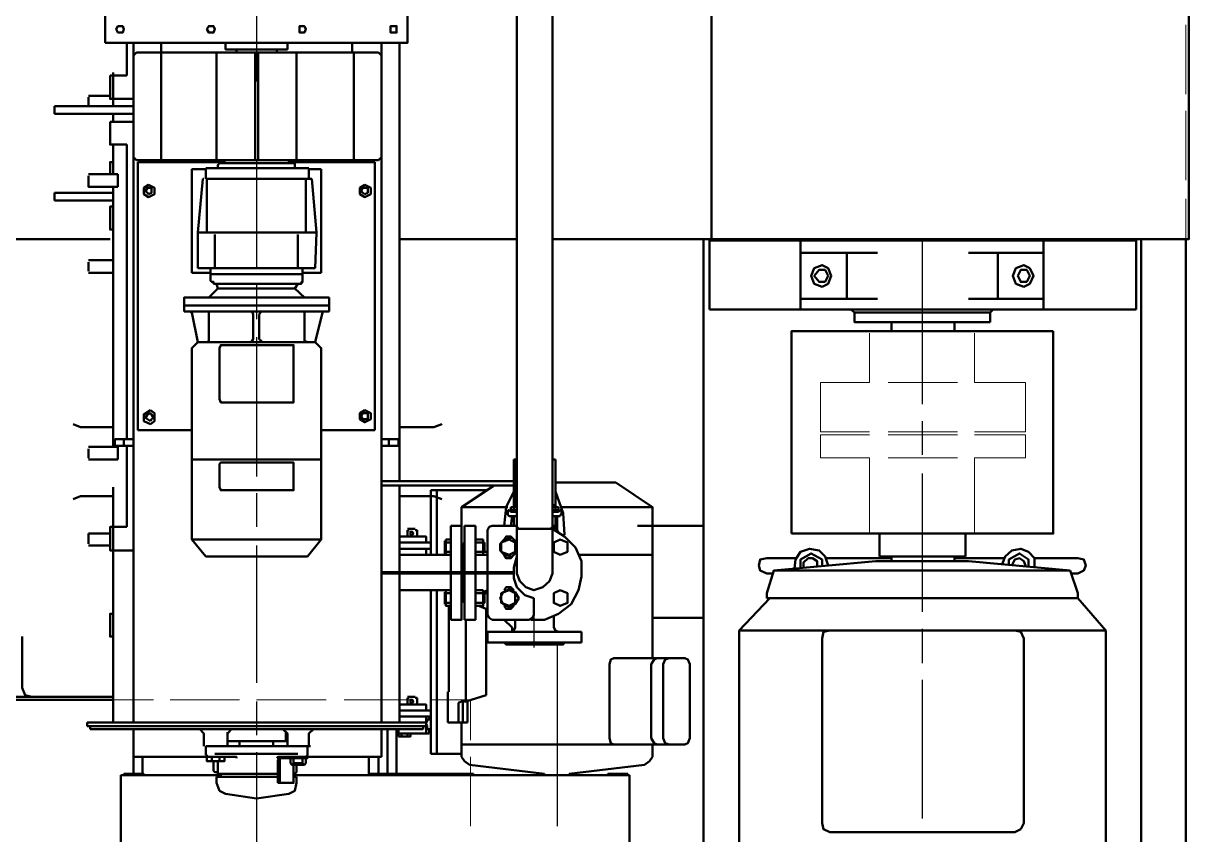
# Model space of a CAD drawing. Header units: millimetres. Extents: x 3220 to 226993, y 817 to 176024.
# Drawn here: x 10398 to 12409, y 114061 to 115460 of the extents above; entities that cross this region are included whole.
import ezdxf

# ---------------------------------------------------------------- set-up
doc = ezdxf.new("R2010")
doc.units = ezdxf.units.MM

# ---------------------------------------------------------------- blocks, each defined once
blk = doc.blocks.new('pRESSE T')
at = {"color": 7, "linetype": 'Continuous', "lineweight": 50, "true_color": 0x000007}
for points in [[(-2403.2, 460.1), (-1762.4, 460.1), (-1762.4, -637.7)], [(-191.1, 454.9), (-1762.4, 454.9)], [(-1762.4, 378), (-191.1, 378)], [(-1760.4, 369.7), (-1760.4, -366.6)], [(-1640.9, 369.7), (-1760.4, 369.7)], [(-1640.9, 369.7), (-1640.9, -366.6)], [(-1087.4, 316.8), (-1143.5, 269), (-1151.8, 269), (-1191.2, 255.5)], [(-1087.4, 316.8), (-247.2, 316.8)], [(-1087.4, -315.7), (-1087.4, 316.8)], [(-1186, 269), (-1191.2, 279.4), (-1199.5, 282.5), (-1209.9, 279.4), (-1212, 269)], [(-1212, 192.1), (-1212, 269)], [(-1186, 258.6), (-1186, 269)], [(-1143.5, -267.9), (-1143.5, 269)], [(-1206.8, 80), (-1206.8, -80), (-1191.2, -255.5), (-1191.2, 255.5)], [(-1191.2, 255.5), (-1206.8, 80)], [(-1603.5, 226.4), (-1603.5, -225.4), (-1254.6, -225.4)], [(-1603.5, 226.4), (-1254.6, 226.4), (-1254.6, -225.4)], [(-1760.4, 209.8), (-1640.9, 209.8)], [(-1738.6, 80), (-1738.6, 209.8)], [(-1659.6, 209.8), (-1659.6, 80)], [(-1196.4, 194.2), (-1212, 194.2), (-1223.4, 183.8), (-1228.6, 170.3), (-1225.5, 154.7), (-1215.1, 143.3), (-1201.6, 138.1)], [(-1196.4, 183.8), (-1209.9, 183.8), (-1220.3, 168.2), (-1209.9, 149.6), (-1201.6, 149.6)], [(-1199.5, 178.6), (-1206.8, 175.5), (-1212, 168.2), (-1209.9, 159.9), (-1199.5, 154.7)], [(-1073.9, 175.5), (-1085.3, 170.3), (-1087.4, 159.9)], [(-755, 175.5), (-1073.9, 175.5)], [(-739.5, 159.9), (-744.6, 170.3), (-755, 175.5)], [(-1212, 56.1), (-1212, 141.2)], [(-739.5, -158.9), (-739.5, 159.9)], [(-1762.4, 119.4), (-1760.4, 122.6)], [(-1659.6, 130.9), (-1738.6, 130.9)], [(-1635.7, 117.4), (-1640.9, 122.6)], [(-1635.7, -116.3), (-1635.7, 117.4), (-1619.1, 117.4)], [(-1635.7, -116.3), (-1619.1, -116.3), (-1619.1, 117.4)], [(-1215.1, 74.8), (-1254.6, 74.8)], [(-1215.1, 74.8), (-1215.1, -73.7)], [(-1619.1, 56.1), (-1603.5, 56.1)], [(-1215.1, 56.1), (-1206.8, 56.1)], [(-1619.1, -53), (-1603.5, -53)], [(-1215.1, -53), (-1206.8, -53)], [(-1212, -167.2), (-1212, -53)], [(-1738.6, -76.9), (-1738.6, -209.8)], [(-1659.6, -209.8), (-1659.6, -76.9)], [(-1215.1, -73.7), (-1254.6, -73.7)], [(-1762.4, -119.4), (-1760.4, -122.6)], [(-1762.4, -119.4), (-1760.4, -122.6)], [(-1635.7, -116.3), (-1640.9, -122.6)], [(-1635.7, -116.3), (-1640.9, -122.6)], [(-1659.6, -129.8), (-1738.6, -129.8)], [(-1087.4, -158.9), (-1085.3, -170.3), (-1073.9, -172.4)], [(-755, -172.4), (-744.6, -170.3), (-739.5, -158.9)], [(-1199.5, -162), (-1215.1, -167.2), (-1225.5, -177.6), (-1228.6, -194.2), (-1223.4, -209.8), (-1209.9, -218.1), (-1194.3, -220.2)], [(-1199.5, -172.4), (-1209.9, -172.4), (-1220.3, -191.1), (-1209.9, -209.8), (-1196.4, -209.8)], [(-1199.5, -180.7), (-1206.8, -180.7), (-1212, -189), (-1212, -196.3), (-1204.7, -204.6), (-1196.4, -204.6)], [(-755, -172.4), (-1073.9, -172.4)], [(-1760.4, -209.8), (-1640.9, -209.8)], [(-1212, -267.9), (-1212, -218.1)], [(-1191.2, -255.5), (-1151.8, -267.9), (-1151.8, -267.9)], [(-1186, -267.9), (-1186, -255.5)], [(-1212, -267.9), (-1209.9, -279.4), (-1199.5, -281.4), (-1191.2, -279.4), (-1186, -267.9)], [(-1151.8, -267.9), (-1143.5, -267.9)], [(-1143.5, -262.8), (-1087.4, -315.7)], [(-1087.4, -315.7), (-247.2, -315.7)], [(-1762.4, -363.5), (-2403.2, -363.5), (-2403.2, -363.5)], [(-191.1, -377), (-1762.4, -377)], [(-1640.9, -366.6), (-1760.4, -366.6)], [(-1268.1, -491.2), (-1268.1, -377)], [(-1109.2, -465.3), (-1109.2, -377)], [(-1029.2, -400.9), (-1037.5, -404), (-1039.6, -409.2)], [(-901.5, -400.9), (-1029.2, -400.9), (-1029.2, -400.9)], [(-891.1, -409.2), (-893.2, -404), (-901.5, -400.9)], [(-1039.6, -531.7), (-1039.6, -409.2), (-1039.6, -409.2)], [(-891.1, -409.2), (-891.1, -794.5)], [(-1039.6, -436.2), (-1037.5, -443.5), (-1029.2, -446.6), (-901.5, -446.6)], [(-901.5, -446.6), (-893.2, -443.5), (-891.1, -436.2)], [(-1039.6, -457), (-1037.5, -462.2), (-1029.2, -467.4)], [(-901.5, -467.4), (-893.2, -462.2), (-891.1, -457)], [(-1039.6, -465.3), (-1300.3, -465.3), (-1342.9, -528.6)], [(-1300.3, -465.3), (-1300.3, -622.1)], [(-1218.2, -465.3), (-1218.2, -593)], [(-901.5, -467.4), (-1029.2, -467.4), (-1029.2, -467.4)], [(-869.3, -465.3), (-891.1, -465.3), (-891.1, -465.3)], [(-855.8, -478.8), (-862, -470.5), (-869.3, -465.3)], [(-840.2, -608.6), (-855.8, -478.8), (-855.8, -478.8)], [(-838.1, -507.9), (-840.2, -507.9)], [(-838.1, -542.1), (-840.2, -542.1), (-840.2, -507.9)], [(-838.1, -504.7), (-838.1, -1084.3)], [(-702.1, -504.7), (-702.1, -1382.3), (-838.1, -1382.3)], [(-702.1, -504.7), (-838.1, -504.7)], [(-1342.9, -528.6), (-1342.9, -632.5)], [(-1039.6, -531.7), (-1037.5, -536.9), (-1029.2, -539), (-901.5, -539), (-893.2, -536.9), (-891.1, -531.7)], [(-1106.1, -675.1), (-1106.1, -651.2), (-1116.5, -627.3), (-1133.1, -605.5), (-1157, -593), (-1180.8, -587.8), (-1206.8, -587.8), (-1230.7, -598.2), (-1249.4, -616.9), (-1262.9, -637.7)], [(-1085.3, -749.8), (-1085.3, -587.8)], [(-1066.6, -587.8), (-1085.3, -587.8), (-1085.3, -587.8)], [(-1066.6, -587.8), (-1066.6, -749.8), (-1066.6, -749.8)], [(-1252.5, -616.9), (-1289.9, -619), (-1327.3, -632.5)], [(-1295.1, -622.1), (-1286.8, -622.1)], [(-1295.1, -622.1), (-1295.1, -624.2), (-1295.1, -624.2)], [(-1284.7, -624.2), (-1286.8, -624.2), (-1286.8, -622.1)], [(-1066.6, -616.9), (-1063.5, -619), (-1063.5, -717.6), (-1066.6, -720.8)], [(-838.1, -608.6), (-840.2, -608.6), (-840.2, -608.6)], [(-840.2, -651.2), (-838.1, -651.2), (-838.1, -608.6)], [(-2882, -637.7), (-1266, -637.7)], [(-1382.3, -637.7), (-1382.3, -632.5)], [(-1303.4, -632.5), (-1382.3, -632.5)], [(-1303.4, -637.7), (-1382.3, -637.7)], [(-1303.4, -632.5), (-1300.3, -632.5)], [(-1303.4, -632.5), (-1300.3, -632.5)], [(-1303.4, -637.7), (-1303.4, -632.5)], [(-1292, -627.3), (-1300.3, -627.3), (-1300.3, -627.3)], [(-1300.3, -627.3), (-1300.3, -632.5), (-1300.3, -632.5)], [(-1300.3, -629.4), (-1300.3, -637.7)], [(-1295.1, -632.5), (-1300.3, -632.5), (-1300.3, -637.7)], [(-1295.1, -624.2), (-1292, -627.3)], [(-1295.1, -627.3), (-1295.1, -637.7)], [(-1295.1, -632.5), (-1295.1, -627.3), (-1295.1, -627.3)], [(-1295.1, -637.7), (-1295.1, -632.5)], [(-1292, -627.3), (-1292, -637.7)], [(-1284.7, -624.2), (-1284.7, -637.7)], [(-1284.7, -629.4), (-1260.8, -629.4), (-1260.8, -629.4)], [(-1284.7, -632.5), (-1262.9, -632.5)], [(-1268.1, -632.5), (-1268.1, -637.7), (-1268.1, -637.7)], [(-1266, -637.7), (-1257.7, -627.3), (-1257.7, -627.3)], [(-1262.9, -640.8), (-1266, -637.7), (-1266, -637.7)], [(-1262.9, -637.7), (-1266, -637.7), (-1266, -637.7)], [(-1262.9, -640.8), (-1262.9, -695.8), (-1266, -699), (-1262.9, -699), (-1262.9, -695.8)], [(-1262.9, -637.7), (-1186, -637.7)], [(-1262.9, -640.8), (-1262.9, -637.7)], [(-1186, -699), (-1172.5, -693.8), (-1162.1, -683.4), (-1157, -669.9), (-1162.1, -654.3), (-1172.5, -642.9), (-1186, -637.7)], [(-1111.3, -635.6), (-1092.6, -635.6)], [(-1092.6, -635.6), (-1087.4, -632.5), (-1085.3, -627.3)], [(-840.2, -651.2), (-855.8, -781)], [(-1177.7, -704.1), (-1162.1, -699), (-1148.6, -685.4), (-1143.5, -669.9)], [(-1114.4, -669.9), (-1143.5, -669.9)], [(-1106.1, -678.2), (-1109.2, -671.9), (-1114.4, -669.9)], [(-1106.1, -678.2), (-1106.1, -741.5), (-1106.1, -741.5)], [(-1266, -699), (-2882, -699)], [(-1762.4, -699), (-1762.4, -901.5)], [(-1382.3, -704.1), (-1382.3, -699)], [(-1303.4, -702.1), (-1382.3, -702.1)], [(-1303.4, -704.1), (-1303.4, -699)], [(-1300.3, -707.3), (-1300.3, -699)], [(-1295.1, -704.1), (-1300.3, -704.1), (-1300.3, -699)], [(-1295.1, -709.3), (-1295.1, -699)], [(-1295.1, -709.3), (-1295.1, -699), (-1295.1, -699)], [(-1292, -709.3), (-1292, -699)], [(-1284.7, -712.5), (-1284.7, -699)], [(-1268.1, -699), (-1268.1, -741.5), (-1268.1, -741.5)], [(-1262.9, -699), (-1186, -699)], [(-1239, -699), (-1247.3, -707.3), (-1244.2, -720.8), (-1236.9, -728), (-1225.5, -728), (-1218.2, -720.8), (-1215.1, -707.3), (-1223.4, -699)], [(-1215.1, -699), (-1196.4, -704.1), (-1177.7, -704.1)], [(-1106.1, -702.1), (-1092.6, -702.1)], [(-1085.3, -709.3), (-1087.4, -704.1), (-1092.6, -702.1)], [(-1303.4, -704.1), (-1382.3, -704.1)], [(-1344.9, -932.6), (-1344.9, -704.1)], [(-1337.7, -932.6), (-1337.7, -704.1)], [(-1327.3, -704.1), (-1300.3, -717.6), (-1268.1, -720.8)], [(-1300.3, -704.1), (-1300.3, -709.3), (-1300.3, -709.3)], [(-1292, -709.3), (-1300.3, -709.3), (-1300.3, -709.3)], [(-1300.3, -714.5), (-1300.3, -794.5)], [(-1295.1, -712.5), (-1292, -709.3)], [(-1295.1, -712.5), (-1295.1, -714.5), (-1295.1, -714.5)], [(-1295.1, -714.5), (-1286.8, -714.5)], [(-1286.8, -714.5), (-1284.7, -712.5), (-1284.7, -712.5)], [(-1284.7, -704.1), (-1268.1, -704.1)], [(-1284.7, -707.3), (-1268.1, -709.3)], [(-1244.2, -704.1), (-1249.4, -709.3), (-1249.4, -717.6), (-1244.2, -720.8)], [(-1218.2, -720.8), (-1212, -717.6), (-1212, -709.3), (-1218.2, -704.1)], [(-1188.1, -932.6), (-1188.1, -704.1)], [(-1186, -932.6), (-1186, -704.1)], [(-1157, -704.1), (-1162.1, -709.3), (-1162.1, -717.6), (-1157, -720.8)], [(-1130, -720.8), (-1124.8, -717.6), (-1124.8, -709.3), (-1130, -704.1)], [(-1092.6, -707.3), (-1106.1, -720.8)], [(-1085.3, -712.5), (-1085.3, -707.3), (-1092.6, -707.3)], [(-1300.3, -794.5), (-1337.7, -738.4)], [(-1268.1, -741.5), (-1266, -746.7), (-1260.8, -749.8)], [(-1114.4, -749.8), (-1109.2, -746.7), (-1106.1, -741.5)], [(-1329.4, -751.9), (-1329.4, -847.5)], [(-1260.8, -749.8), (-1188.1, -749.8)], [(-1218.2, -757.1), (-1244.2, -757.1), (-1244.2, -757.1)], [(-1244.2, -757.1), (-1244.2, -770.6)], [(-1242.1, -757.1), (-1220.3, -757.1), (-1220.3, -757.1)], [(-1223.4, -757.1), (-1223.4, -755), (-1239, -755)], [(-1239, -757.1), (-1239, -755), (-1239, -755)], [(-1239, -757.1), (-1239, -770.6)], [(-1223.4, -755), (-1223.4, -751.9), (-1223.4, -751.9)], [(-1223.4, -757.1), (-1223.4, -770.6)], [(-1218.2, -749.8), (-1218.2, -757.1)], [(-1218.2, -757.1), (-1218.2, -770.6), (-1218.2, -770.6)], [(-1186, -749.8), (-1114.4, -749.8)], [(-1157, -749.8), (-1153.8, -757.1)], [(-1157, -757.1), (-1130, -757.1), (-1130, -757.1)], [(-1157, -757.1), (-1157, -770.6), (-1130, -770.6)], [(-1133.1, -757.1), (-1153.8, -757.1), (-1153.8, -757.1)], [(-1151.8, -755), (-1151.8, -751.9), (-1151.8, -751.9)], [(-1151.8, -757.1), (-1151.8, -755), (-1135.1, -755)], [(-1151.8, -757.1), (-1151.8, -770.6)], [(-1135.1, -757.1), (-1135.1, -755), (-1135.1, -755)], [(-1135.1, -757.1), (-1135.1, -770.6)], [(-976.2, -751.9), (-1124.8, -751.9), (-1130, -765.4)], [(-1130, -757.1), (-1130, -770.6)], [(-1085.3, -749.8), (-1066.6, -749.8), (-1066.6, -749.8)], [(-976.2, -751.9), (-964.8, -787.2)], [(-1268.1, -789.3), (-1268.1, -770.6), (-1268.1, -770.6)], [(-1188.1, -770.6), (-1268.1, -770.6)], [(-1218.2, -770.6), (-1244.2, -770.6), (-1244.2, -770.6)], [(-1106.1, -770.6), (-1186, -770.6)], [(-1106.1, -789.3), (-1106.1, -770.6), (-1106.1, -770.6)], [(-928.5, -784.1), (-964.8, -784.1)], [(-928.5, -818.4), (-928.5, -784.1)], [(-869.3, -794.5), (-862, -789.3), (-855.8, -781)], [(-838.1, -773.7), (-840.2, -773.7)], [(-840.2, -773.7), (-840.2, -954.4)], [(-1268.1, -794.5), (-1300.3, -794.5), (-1300.3, -794.5)], [(-1268.1, -789.3), (-1188.1, -789.3)], [(-1188.1, -794.5), (-1268.1, -794.5)], [(-1268.1, -813.2), (-1268.1, -794.5)], [(-1236.9, -794.5), (-1236.9, -792.4), (-1239, -789.3)], [(-1188.1, -792.4), (-1236.9, -792.4)], [(-1188.1, -792.4), (-1236.9, -792.4)], [(-1186, -789.3), (-1106.1, -789.3)], [(-1138.3, -792.4), (-1186, -792.4)], [(-1138.3, -792.4), (-1186, -792.4)], [(-1106.1, -794.5), (-1186, -794.5)], [(-1138.3, -794.5), (-1138.3, -792.4), (-1135.1, -789.3)], [(-964.8, -787.2), (-1106.1, -787.2)], [(-1106.1, -813.2), (-1106.1, -794.5), (-1106.1, -794.5)], [(-964.8, -787.2), (-964.8, -794.5), (-962.7, -799.7), (-959.6, -799.7)], [(-928.5, -792.4), (-964.8, -792.4)], [(-928.5, -799.7), (-959.6, -799.7)], [(-869.3, -794.5), (-928.5, -794.5)], [(-874.5, -794.5), (-874.5, -847.5)], [(-874.5, -794.5), (-874.5, -847.5)], [(-1188.1, -813.2), (-1268.1, -813.2)], [(-1244.2, -821.5), (-1244.2, -813.2)], [(-1218.2, -821.5), (-1244.2, -821.5), (-1244.2, -821.5)], [(-1242.1, -823.6), (-1220.3, -823.6)], [(-1239, -821.5), (-1239, -813.2)], [(-1223.4, -821.5), (-1223.4, -813.2)], [(-1218.2, -821.5), (-1218.2, -813.2)], [(-1218.2, -818.4), (-1218.2, -816.3)], [(-1218.2, -818.4), (-1218.2, -901.5)], [(-1106.1, -813.2), (-1186, -813.2)], [(-1157, -821.5), (-1157, -813.2)], [(-1157, -818.4), (-1157, -816.3)], [(-1157, -818.4), (-1157, -901.5)], [(-1157, -821.5), (-1130, -821.5), (-1130, -821.5)], [(-1133.1, -823.6), (-1153.8, -823.6)], [(-1151.8, -821.5), (-1151.8, -813.2)], [(-1135.1, -821.5), (-1135.1, -813.2)], [(-1130, -821.5), (-1130, -813.2)], [(-981.4, -816.3), (-1130, -816.3)], [(-981.4, -818.4), (-981.4, -816.3)], [(-928.5, -818.4), (-981.4, -818.4)], [(-1438.4, -842.3), (-1443.6, -828.8), (-1443.6, -828.8)], [(-1438.4, -842.3), (-1438.4, -901.5)], [(-1218.2, -837.1), (-1329.4, -837.1)], [(-1313.8, -828.8), (-1319, -842.3), (-1319, -901.5)], [(-874.5, -837.1), (-1157, -837.1)], [(-874.5, -837.1), (-1063.5, -837.1)], [(-1218.2, -847.5), (-1329.4, -847.5)], [(-1249.4, -901.5), (-1249.4, -855.8), (-1242.1, -855.8)], [(-1239, -855.8), (-1249.4, -855.8)], [(-1239, -901.5), (-1239, -847.5)], [(-1239, -901.5), (-1239, -855.8), (-1239, -855.8)], [(-1228.6, -847.5), (-1228.6, -901.5)], [(-1228.6, -855.8), (-1228.6, -901.5)], [(-1218.2, -901.5), (-1218.2, -855.8), (-1228.6, -855.8)], [(-874.5, -847.5), (-1157, -847.5)], [(-874.5, -847.5), (-1063.5, -847.5)], [(-959.6, -901.5), (-959.6, -855.8), (-949.2, -855.8)], [(-949.2, -901.5), (-949.2, -847.5)], [(-949.2, -855.8), (-949.2, -901.5), (-949.2, -901.5)], [(-938.9, -847.5), (-938.9, -901.5)], [(-933.7, -850.6), (-938.9, -850.6)], [(-928.5, -855.8), (-938.9, -855.8), (-938.9, -901.5)], [(-933.7, -847.5), (-933.7, -853.7)], [(-933.7, -853.7), (-930.6, -853.7), (-928.5, -855.8), (-925.4, -855.8), (-922.2, -853.7), (-917, -853.7)], [(-928.5, -1440.5), (-928.5, -855.8)], [(-922.2, -855.8), (-928.5, -855.8)], [(-922.2, -1440.5), (-922.2, -855.8)], [(-909.8, -855.8), (-922.2, -855.8)], [(-917, -861), (-922.2, -861)], [(-917, -847.5), (-917, -853.7)], [(-909.8, -850.6), (-917, -850.6)], [(-917, -1435.3), (-917, -861)], [(-909.8, -906.7), (-909.8, -850.6)], [(-1262.9, -888), (-1262.9, -874.5)], [(-1260.8, -871.4), (-1249.4, -871.4)], [(-1260.8, -874.5), (-1260.8, -871.4)], [(-1239, -871.4), (-1239, -869.3)], [(-1228.6, -871.4), (-1228.6, -869.3)], [(-1218.2, -871.4), (-1218.2, -869.3)], [(-973.1, -888), (-973.1, -874.5)], [(-971.1, -871.4), (-959.6, -871.4)], [(-971.1, -874.5), (-971.1, -871.4)], [(-949.2, -871.4), (-949.2, -869.3)], [(-938.9, -871.4), (-938.9, -869.3)], [(-909.8, -882.8), (-904.6, -882.8), (-904.6, -882.8)], [(-909.8, -888), (-904.6, -888), (-904.6, -882.8)], [(-3278.7, -888), (-2101, -888), (-2101, -1409.3)], [(-1344.9, -901.5), (-2101, -901.5)], [(-1417.6, -932.6), (-1417.6, -903.5), (-1406.2, -903.5), (-1406.2, -932.6)], [(-1188.1, -901.5), (-1337.7, -901.5)], [(-1260.8, -888), (-1260.8, -884.9)], [(-1260.8, -888), (-1249.4, -888)], [(-1239, -888), (-1239, -884.9)], [(-1228.6, -888), (-1228.6, -884.9)], [(-1218.2, -888), (-1218.2, -884.9)], [(-928.5, -901.5), (-1186, -901.5)], [(-971.1, -888), (-971.1, -884.9)], [(-971.1, -888), (-959.6, -888)], [(-949.2, -888), (-949.2, -884.9)], [(-938.9, -888), (-938.9, -884.9)], [(-909.8, -903.5), (-917, -903.5)], [(-909.8, -898.4), (-904.6, -898.4), (-904.6, -903.5)], [(-909.8, -903.5), (-904.6, -903.5)], [(-904.6, -901.5), (-904.6, -884.9)], [(-904.6, -898.4), (-904.6, -888)], [(-1406.2, -920.2), (-1417.6, -920.2), (-1417.6, -920.2)], [(-840.2, -906.7), (-917, -906.7)], [(-840.2, -922.2), (-917, -922.2)], [(-928.5, -932.6), (-2101, -932.6)], [(-2079.2, -932.6), (-2084.4, -937.8)], [(-2084.4, -937.8), (-2084.4, -1355.3)], [(-1898.5, -937.8), (-1903.7, -932.6)], [(-1898.5, -937.8), (-1898.5, -1355.3)], [(-1895.4, -944.1), (-1433.2, -944.1)], [(-1895.4, -944.1), (-1895.4, -1092.6)], [(-1433.2, -944.1), (-1433.2, -1036.5)], [(-917, -932.6), (-869.3, -932.6)], [(-869.3, -1060.4), (-869.3, -932.6)], [(-840.2, -937.8), (-869.3, -937.8)], [(-869.3, -954.4), (-838.1, -954.4), (-838.1, -954.4)], [(-2084.4, -983.5), (-2101, -983.5)], [(-1898.5, -980.4), (-2084.4, -980.4)], [(-1895.4, -983.5), (-1898.5, -983.5), (-1898.5, -983.5)], [(-1661.7, -1023), (-1661.7, -1026.1), (-1661.7, -1026.1)], [(-1648.2, -1023), (-1661.7, -1023)], [(-1648.2, -1023), (-1648.2, -1273.3), (-1648.2, -1023), (-1637.8, -1023)], [(-1637.8, -1023), (-1637.8, -1273.3)], [(-1704.3, -1036.5), (-1882.9, -1036.5)], [(-1882.9, -1036.5), (-1882.9, -1058.3)], [(-1773.9, -1044.8), (-1866.3, -1053.1)], [(-1773.9, -1070.8), (-1773.9, -1044.8), (-1712.6, -1046.9)], [(-1704.3, -1036.5), (-1704.3, -1068.7)], [(-1661.7, -1026.1), (-1661.7, -1270.2)], [(-1648.2, -1034.4), (-1648.2, -1270.2)], [(-1637.8, -1031.3), (-1637.8, -1034.4), (-1635.7, -1034.4)], [(-1584.8, -1046.9), (-1635.7, -1034.4)], [(-1244.2, -1036.5), (-1574.5, -1036.5), (-1584.8, -1046.9)], [(-1382.3, -1259.8), (-1382.3, -1036.5)], [(-1215.1, -1060.4), (-1244.2, -1036.5), (-1244.2, -1259.8), (-1215.1, -1235.9)], [(-1885, -1058.3), (-1885, -1235.9)], [(-1885, -1058.3), (-1866.3, -1058.3), (-1866.3, -1058.3)], [(-1866.3, -1053.1), (-1866.3, -1055.2), (-1866.3, -1055.2)], [(-1866.3, -1055.2), (-1866.3, -1235.9)], [(-1866.3, -1063.5), (-1773.9, -1063.5)], [(-1773.9, -1058.3), (-1773.9, -1249.4)], [(-1712.6, -1046.9), (-1712.6, -1249.4)], [(-1677.3, -1082.2), (-1661.7, -1065.6)], [(-1637.8, -1063.5), (-1637.8, -1065.6), (-1637.8, -1065.6)], [(-1637.8, -1065.6), (-1590, -1065.6), (-1590, -1065.6)], [(-1590, -1065.6), (-1586.9, -1065.6), (-1584.8, -1060.4)], [(-1584.8, -1046.9), (-1584.8, -1249.4), (-1584.8, -1249.4)], [(-1215.1, -1060.4), (-1215.1, -1235.9)], [(-888, -1058.3), (-909.8, -1058.3), (-917, -1050)], [(-888, -1058.3), (-888, -1055.2)], [(-888, -1235.9), (-888, -1058.3), (-888, -1058.3)], [(-888, -1060.4), (-872.4, -1060.4)], [(-869.3, -1063.5), (-872.4, -1060.4), (-872.4, -1060.4)], [(-869.3, -1060.4), (-869.3, -1108.1), (-869.3, -1106.1)], [(-867.2, -1106.1), (-867.2, -1060.4), (-869.3, -1060.4)], [(-858.9, -1063.5), (-867.2, -1063.5)], [(-858.9, -1068.7), (-855.8, -1065.6), (-858.9, -1063.5)], [(-855.8, -1087.4), (-855.8, -1065.6)], [(-1898.5, -1079.1), (-2084.4, -1079.1)], [(-1893.3, -1082.2), (-1893.3, -1212)], [(-1885, -1082.2), (-1893.3, -1082.2), (-1893.3, -1082.2)], [(-1770.7, -1077), (-1712.6, -1077)], [(-1712.6, -1068.7), (-1690.8, -1068.7)], [(-1702.2, -1068.7), (-1702.2, -1227.6)], [(-1685.6, -1073.9), (-1685.6, -1070.8), (-1688.7, -1070.8), (-1688.7, -1068.7), (-1690.8, -1068.7)], [(-1685.6, -1073.9), (-1685.6, -1082.2)], [(-1677.3, -1082.2), (-1685.6, -1077)], [(-1685.6, -1082.2), (-1685.6, -1222.4)], [(-1677.3, -1082.2), (-1677.3, -1215.1), (-1685.6, -1217.2)], [(-1574.5, -1084.3), (-1579.7, -1084.3), (-1579.7, -1089.4)], [(-1574.5, -1084.3), (-1486.2, -1084.3)], [(-1481, -1206.8), (-1481, -1084.3), (-1486.2, -1084.3)], [(-1375.1, -1084.3), (-1377.1, -1084.3), (-1377.1, -1089.4)], [(-1375.1, -1084.3), (-1334.6, -1084.3)], [(-1329.4, -1206.8), (-1329.4, -1084.3), (-1334.6, -1084.3)], [(-874.5, -1220.3), (-874.5, -1077)], [(-858.9, -1068.7), (-867.2, -1068.7)], [(-858.9, -1084.3), (-867.2, -1084.3)], [(-867.2, -1089.4), (-858.9, -1089.4), (-855.8, -1087.4), (-858.9, -1084.3)], [(-858.9, -1084.3), (-858.9, -1068.7)], [(-843.3, -1079.1), (-855.8, -1079.1)], [(-855.8, -1084.3), (-824.6, -1084.3), (-824.6, -1111.3)], [(-840.2, -1082.2), (-843.3, -1079.1), (-843.3, -1079.1)], [(-840.2, -1084.3), (-840.2, -1082.2)], [(-835, -1079.1), (-835, -1084.3)], [(-805.9, -1092.6), (-811.1, -1082.2), (-824.6, -1079.1), (-835, -1079.1)], [(-2101, -1094.6), (-2092.7, -1094.6)], [(-2089.6, -1094.6), (-2092.7, -1094.6), (-2092.7, -1094.6)], [(-2089.6, -1094.6), (-2089.6, -1198.5)], [(-1893.3, -1092.6), (-1898.5, -1092.6), (-1898.5, -1092.6)], [(-1579.7, -1089.4), (-1579.7, -1206.8), (-1579.7, -1206.8)], [(-1377.1, -1089.4), (-1377.1, -1206.8)], [(-888, -1094.6), (-909.8, -1094.6), (-917, -1103)], [(-896.3, -1097.8), (-911.9, -1097.8)], [(-896.3, -1097.8), (-896.3, -1094.6)], [(-896.3, -1097.8), (-896.3, -1198.5), (-896.3, -1198.5)], [(-888, -1094.6), (-888, -1092.6)], [(-805.9, -1201.6), (-797.6, -1148.6), (-805.9, -1092.6)], [(-2089.6, -1111.3), (-2089.6, -1108.1)], [(-2089.6, -1111.3), (-2089.6, -1186), (-2089.6, -1182.9)], [(-2089.6, -1113.3), (-2084.4, -1113.3)], [(-888, -1119.6), (-896.3, -1119.6)], [(-869.3, -1108.1), (-864.1, -1111.3), (-864.1, -1111.3)], [(-869.3, -1108.1), (-869.3, -1111.3), (-867.2, -1113.3)], [(-867.2, -1106.1), (-867.2, -1108.1), (-864.1, -1108.1)], [(-824.6, -1108.1), (-864.1, -1108.1)], [(-824.6, -1111.3), (-864.1, -1111.3), (-864.1, -1111.3)], [(-840.2, -1215.1), (-840.2, -1111.3)], [(-835, -1111.3), (-835, -1217.2)], [(-2084.4, -1145.5), (-1898.5, -1145.5)], [(-1637.8, -1137.2), (-1637.8, -1140.3), (-1632.6, -1143.5)], [(-1632.6, -1143.5), (-1590, -1143.5), (-1590, -1143.5)], [(-1590, -1143.5), (-1586.9, -1140.3), (-1584.8, -1137.2)], [(-1898.5, -1150.7), (-2084.4, -1150.7)], [(-1632.6, -1153.8), (-1637.8, -1155.9), (-1637.8, -1159)], [(-1632.6, -1153.8), (-1590, -1153.8), (-1590, -1153.8)], [(-1584.8, -1159), (-1586.9, -1155.9), (-1590, -1153.8)], [(-2089.6, -1182.9), (-2084.4, -1182.9), (-2084.4, -1182.9)], [(-888, -1177.7), (-896.3, -1177.7), (-896.3, -1177.7)], [(-867.2, -1182.9), (-869.3, -1182.9), (-869.3, -1186)], [(-869.3, -1233.8), (-869.3, -1186)], [(-2101, -1201.6), (-2089.6, -1201.6), (-2089.6, -1198.5)], [(-1893.3, -1203.7), (-1898.5, -1203.7), (-1898.5, -1203.7)], [(-1895.4, -1203.7), (-1895.4, -1353.2)], [(-888, -1198.5), (-909.8, -1198.5), (-917, -1191.2)], [(-896.3, -1198.5), (-911.9, -1198.5), (-911.9, -1198.5)], [(-888, -1201.6), (-888, -1198.5)], [(-862, -1203.7), (-869.3, -1203.7)], [(-862, -1212), (-862, -1203.7), (-862, -1203.7)], [(-824.6, -1217.2), (-811.1, -1212), (-805.9, -1201.6)], [(-1898.5, -1217.2), (-2084.4, -1217.2)], [(-1885, -1215.1), (-1890.2, -1215.1), (-1893.3, -1212)], [(-1770.7, -1220.3), (-1712.6, -1220.3)], [(-1690.8, -1227.6), (-1688.7, -1225.5), (-1688.7, -1222.4), (-1685.6, -1222.4)], [(-1677.3, -1215.1), (-1661.7, -1230.7)], [(-1579.7, -1206.8), (-1579.7, -1209.9), (-1574.5, -1212)], [(-1574.5, -1212), (-1486.2, -1212)], [(-1486.2, -1212), (-1481, -1209.9), (-1481, -1206.8)], [(-1377.1, -1206.8), (-1377.1, -1209.9), (-1375.1, -1212)], [(-1375.1, -1212), (-1334.6, -1212)], [(-1334.6, -1212), (-1329.4, -1209.9), (-1329.4, -1206.8)], [(-869.3, -1233.8), (-862, -1233.8), (-862, -1212)], [(-862, -1212), (-869.3, -1212)], [(-862, -1225.5), (-869.3, -1225.5), (-869.3, -1225.5)], [(-862, -1209.9), (-862, -1230.7)], [(-843.3, -1215.1), (-862, -1215.1)], [(-845.4, -1222.4), (-862, -1222.4)], [(-843.3, -1215.1), (-843.3, -1220.3), (-845.4, -1222.4)], [(-843.3, -1215.1), (-840.2, -1215.1), (-840.2, -1215.1)], [(-843.3, -1220.3), (-843.3, -1217.2)], [(-840.2, -1209.9), (-835, -1209.9)], [(-835, -1212), (-840.2, -1212)], [(-838.1, -1212), (-838.1, -1382.3)], [(-835, -1217.2), (-824.6, -1217.2)], [(-1885, -1235.9), (-1866.3, -1235.9)], [(-1704.3, -1259.8), (-1882.9, -1259.8), (-1882.9, -1235.9)], [(-1866.3, -1233.8), (-1773.9, -1233.8)], [(-1866.3, -1239), (-1866.3, -1241.1), (-1866.3, -1241.1)], [(-1773.9, -1249.4), (-1866.3, -1241.1)], [(-1712.6, -1227.6), (-1690.8, -1227.6)], [(-1704.3, -1259.8), (-1704.3, -1227.6)], [(-1637.8, -1230.7), (-1637.8, -1233.8), (-1637.8, -1233.8)], [(-1637.8, -1230.7), (-1590, -1230.7)], [(-1584.8, -1233.8), (-1586.9, -1230.7), (-1590, -1230.7)], [(-888, -1239), (-909.8, -1239), (-917, -1246.3)], [(-888, -1235.9), (-872.4, -1235.9)], [(-872.4, -1235.9), (-872.4, -1233.8), (-869.3, -1233.8)], [(-869.3, -1360.5), (-869.3, -1233.8)], [(-1712.6, -1249.4), (-1773.9, -1249.4), (-1773.9, -1249.4)], [(-1635.7, -1259.8), (-1637.8, -1262.9), (-1637.8, -1262.9)], [(-1584.8, -1249.4), (-1635.7, -1259.8)], [(-1244.2, -1259.8), (-1574.5, -1259.8), (-1584.8, -1249.4)], [(-1393.7, -1259.8), (-1574.5, -1259.8), (-1574.5, -1259.8)], [(-1433.2, -1259.8), (-1433.2, -1353.2)], [(-1661.7, -1270.2), (-1661.7, -1273.3), (-1648.2, -1273.3)], [(-1648.2, -1273.3), (-1637.8, -1273.3)], [(-1898.5, -1312.7), (-1895.4, -1312.7), (-1895.4, -1302.4)], [(-1433.2, -1302.4), (-1433.2, -1312.7)], [(-2084.4, -1312.7), (-2101, -1312.7)], [(-1898.5, -1312.7), (-2084.4, -1312.7)], [(-840.2, -1344.9), (-869.3, -1344.9)], [(-838.1, -1342.9), (-840.2, -1342.9), (-840.2, -1377.1)], [(-928.5, -1360.5), (-2101, -1360.5)], [(-928.5, -1360.5), (-2101, -1360.5)], [(-2079.2, -1360.5), (-2084.4, -1355.3)], [(-2004.4, -1360.5), (-2004.4, -1401), (-2044.9, -1401)], [(-1992, -1360.5), (-1992, -1496.6)], [(-1978.5, -1360.5), (-1978.5, -1496.6)], [(-1965, -1360.5), (-1965, -1401)], [(-1898.5, -1355.3), (-1903.7, -1360.5)], [(-1895.4, -1353.2), (-1433.2, -1353.2)], [(-1417.6, -1360.5), (-1417.6, -1392.7)], [(-1406.2, -1360.5), (-1406.2, -1392.7), (-1417.6, -1392.7)], [(-1266, -1401), (-1225.5, -1401), (-1225.5, -1360.5)], [(-917, -1360.5), (-869.3, -1360.5)], [(-840.2, -1360.5), (-869.3, -1360.5)], [(-2101, -1371.9), (-2044.9, -1371.9)], [(-2044.9, -1371.9), (-2044.9, -1401), (-2044.9, -1401)], [(-1925.5, -1371.9), (-1925.5, -1401), (-1965, -1401)], [(-1417.6, -1371.9), (-1925.5, -1371.9)], [(-1406.2, -1377.1), (-1417.6, -1377.1)], [(-1266, -1371.9), (-1406.2, -1371.9)], [(-1266, -1401), (-1266, -1371.9)], [(-1266, -1371.9), (-1266, -1401), (-1225.5, -1401)], [(-838.1, -1377.1), (-840.2, -1377.1)], [(-1994, -1395.8), (-2050.1, -1395.8)], [(-2009.6, -1438.4), (-2009.6, -1401), (-2009.6, -1401)], [(-2004.4, -1395.8), (-1992, -1395.8)], [(-1978.5, -1395.8), (-1965, -1395.8)], [(-1874.6, -1395.8), (-1925.5, -1395.8)], [(-1895.4, -1395.8), (-1895.4, -1401), (-1874.6, -1401)], [(-1874.6, -1438.4), (-1874.6, -1387.5)], [(-1852.8, -1387.5), (-1874.6, -1387.5)], [(-1852.8, -1387.5), (-1852.8, -1438.4), (-1871.5, -1438.4)], [(-1404.1, -1395.8), (-1852.8, -1395.8)], [(-1842.4, -1395.8), (-1842.4, -1496.6)], [(-1828.9, -1395.8), (-1828.9, -1496.6)], [(-1818.5, -1395.8), (-1818.5, -1401), (-1779.1, -1401), (-1779.1, -1395.8)], [(-1762.4, -1675.2), (-967.9, -1675.2), (-967.9, -1395.8)], [(-1762.4, -1401), (-1762.4, -1828.9)], [(-1726.1, -1438.4), (-1726.1, -1395.8)], [(-1704.3, -1438.4), (-1704.3, -1395.8)], [(-1438.4, -1451.9), (-1438.4, -1395.8)], [(-1404.1, -1438.4), (-1404.1, -1387.5)], [(-1382.3, -1387.5), (-1404.1, -1387.5)], [(-1382.3, -1438.4), (-1382.3, -1387.5)], [(-1215.1, -1395.8), (-1334.6, -1395.8)], [(-1313.8, -1464.4), (-1319, -1451.9), (-1319, -1395.8)], [(-1254.6, -1438.4), (-1254.6, -1401)], [(-1233.8, -1438.4), (-1233.8, -1401)], [(-928.5, -1395.8), (-1225.5, -1395.8)], [(-1116.5, -1395.8), (-1116.5, -1401), (-1077, -1401), (-1077, -1395.8)], [(-973.1, -1639.9), (-973.1, -1395.8), (-973.1, -1395.8)], [(-3158.3, -1409.3), (-2101, -1409.3)], [(-1992, -1438.4), (-2007.5, -1438.4), (-2007.5, -1438.4)], [(-1707.4, -1438.4), (-1723, -1438.4), (-1723, -1438.4)], [(-1401, -1438.4), (-1385.4, -1438.4), (-1385.4, -1438.4)], [(-1236.9, -1438.4), (-1254.6, -1438.4), (-1254.6, -1438.4)], [(-922.2, -1440.5), (-928.5, -1440.5)], [(-917, -1435.3), (-922.2, -1435.3)], [(-1443.6, -1464.4), (-1438.4, -1451.9)], [(-1978.5, -1496.6), (-1992, -1496.6)], [(-1842.4, -1496.6), (-1828.9, -1496.6)], [(-1077, -1552.6), (-988.7, -1552.6), (-976.2, -1547.5), (-973.1, -1536)]]:
    blk.add_lwpolyline(points, dxfattribs=at)
at = {"color": 7, "linetype": 'Continuous', "lineweight": 20, "true_color": 0x000007}
for points in [[(-2012.7, 454.9), (-2132.2, 454.9)], [(-1864.2, 454.9), (-1983.7, 454.9)], [(-1762.4, 454.9), (-1832, 454.9)], [(-1515.3, 178.6), (-1430.1, 178.6)], [(-1515.3, 178.6), (-1515.3, 90.4)], [(-1430.1, 178.6), (-1430.1, 90.4)], [(-1424.9, 178.6), (-1424.9, 90.4)], [(-1424.9, 178.6), (-1385.4, 178.6)], [(-1385.4, 178.6), (-1385.4, 90.4)], [(-1600.4, 90.4), (-1515.3, 90.4)], [(-1385.4, 90.4), (-1254.6, 90.4)], [(-1515.3, 61.3), (-1515.3, -58.2)], [(-1430.1, 61.3), (-1430.1, -58.2)], [(-1424.9, 61.3), (-1424.9, -58.2)], [(-1385.4, 61.3), (-1385.4, -58.2)], [(-1600.4, -90.4), (-1515.3, -90.4)], [(-1515.3, -90.4), (-1515.3, -175.5), (-1515.3, -175.5)], [(-1430.1, -90.4), (-1430.1, -175.5), (-1430.1, -175.5)], [(-1424.9, -90.4), (-1424.9, -175.5), (-1424.9, -175.5)], [(-1385.4, -90.4), (-1385.4, -175.5), (-1385.4, -175.5)], [(-1385.4, -90.4), (-1254.6, -90.4)], [(-1515.3, -175.5), (-1430.1, -175.5)], [(-1424.9, -175.5), (-1385.4, -175.5)], [(-967.9, -778.9), (-967.9, -847.5)], [(-967.9, -778.9), (-898.4, -778.9)], [(-869.3, -778.9), (-749.8, -778.9)]]:
    blk.add_lwpolyline(points, dxfattribs=at)
at = {"color": 7, "linetype": 'Continuous', "lineweight": 50, "true_color": 0x000007}
for points in [[(-1680.4, 175.5), (-1685.6, 185.9), (-1699.1, 192.1), (-1712.6, 185.9), (-1717.8, 175.5), (-1712.6, 162), (-1699.1, 156.8), (-1685.6, 162)], [(-1699.1, 165.1), (-1688.7, 170.3), (-1688.7, 180.7), (-1699.1, 185.9), (-1709.5, 180.7), (-1709.5, 170.3)], [(-1680.4, -172.4), (-1685.6, -162), (-1699.1, -156.8), (-1712.6, -162), (-1717.8, -172.4), (-1712.6, -185.9), (-1699.1, -191.1), (-1685.6, -185.9)], [(-1699.1, -162), (-1688.7, -167.2), (-1688.7, -177.6), (-1699.1, -185.9), (-1709.5, -177.6), (-1709.5, -167.2)], [(-1218.2, -624.2), (-1223.4, -611.7), (-1239, -611.7), (-1244.2, -624.2), (-1239, -635.6), (-1223.4, -635.6)], [(-1157, -624.2), (-1151.8, -611.7), (-1135.1, -611.7), (-1130, -624.2), (-1135.1, -635.6), (-1151.8, -635.6)], [(-1218.2, -712.5), (-1223.4, -726), (-1239, -726), (-1244.2, -712.5), (-1239, -702.1), (-1223.4, -702.1)], [(-1127.9, -712.5), (-1133.1, -702.1), (-1143.5, -695.8), (-1153.8, -702.1), (-1159, -712.5), (-1153.8, -722.8), (-1143.5, -728), (-1133.1, -722.8)], [(-1157, -712.5), (-1151.8, -726), (-1135.1, -726), (-1130, -712.5), (-1135.1, -702.1), (-1151.8, -702.1)], [(-1303.4, -704.1), (-1300.3, -704.1)], [(-1252.5, -879.7), (-1254.6, -877.6), (-1257.7, -879.7), (-1257.7, -882.8), (-1252.5, -882.8)], [(-962.7, -879.7), (-964.8, -877.6), (-967.9, -879.7), (-967.9, -882.8), (-962.7, -882.8)], [(-2118.7, -911.9), (-2118.7, -906.7), (-2130.1, -906.7), (-2130.1, -917), (-2118.7, -917)], [(-1855.9, -961.7), (-1850.7, -951.3), (-1840.3, -951.3), (-1835.1, -961.7), (-1840.3, -970), (-1850.7, -970)], [(-1840.3, -961.7), (-1842.4, -956.5), (-1850.7, -956.5), (-1850.7, -964.8), (-1845.5, -967.9), (-1842.4, -964.8)], [(-1467.5, -961.7), (-1462.3, -951.3), (-1451.9, -951.3), (-1446.7, -961.7), (-1451.9, -970), (-1462.3, -970)], [(-1451.9, -961.7), (-1451.9, -956.5), (-1462.3, -956.5), (-1462.3, -964.8), (-1457.1, -967.9), (-1451.9, -964.8)], [(-2118.7, -1068.7), (-2118.7, -1065.6), (-2124.9, -1063.5), (-2130.1, -1065.6), (-2130.1, -1073.9), (-2118.7, -1073.9)], [(-2118.7, -1225.5), (-2118.7, -1222.4), (-2124.9, -1220.3), (-2130.1, -1222.4), (-2130.1, -1230.7), (-2124.9, -1233.8), (-2118.7, -1230.7)], [(-1855.9, -1334.6), (-1850.7, -1342.9), (-1840.3, -1342.9), (-1835.1, -1334.6), (-1840.3, -1324.2), (-1850.7, -1324.2)], [(-1467.5, -1331.4), (-1460.2, -1342.9), (-1448.8, -1342.9), (-1443.6, -1331.4), (-1448.8, -1324.2), (-1462.3, -1324.2)], [(-1448.8, -1331.4), (-1451.9, -1329.4), (-1454, -1326.2), (-1460.2, -1329.4), (-1462.3, -1331.4), (-1460.2, -1336.6), (-1454, -1339.7), (-1451.9, -1336.6)], [(-1840.3, -1334.6), (-1842.4, -1329.4), (-1850.7, -1329.4), (-1850.7, -1336.6), (-1845.5, -1339.7), (-1842.4, -1336.6)], [(-2118.7, -1385.4), (-2118.7, -1379.2), (-2124.9, -1377.1), (-2130.1, -1379.2), (-2130.1, -1387.5), (-2124.9, -1390.6), (-2118.7, -1387.5)]]:
    blk.add_lwpolyline(points, close=True, dxfattribs=at)
at = {"color": 1, "linetype": 'Continuous', "lineweight": 30}
for points in [[(-1762.4, 0), (-1477.9, 0)], [(-1448.8, 0), (-1390.6, 0)], [(-1358.4, 0), (-1119.6, 0)], [(-1090.5, 0), (-1031.3, 0)], [(-1002.2, 0), (-763.3, 0)], [(-2329.5, -1148.6), (-2034.5, -1148.6), (-2034.5, -1148.6)], [(-1898.5, -1148.6), (-1712.6, -1148.6)], [(-1683.5, -1148.6), (-1624.3, -1148.6)], [(-1593.2, -1148.6), (-1353.2, -1148.6)], [(-1324.2, -1148.6), (-1266, -1148.6)], [(-1233.8, -1148.6), (-997, -1148.6)], [(-964.8, -1148.6), (-906.7, -1148.6)]]:
    blk.add_lwpolyline(points, dxfattribs=at)
at = {"color": 7, "linetype": 'Continuous', "lineweight": 30, "true_color": 0x000007}
for points in [[(-1063.5, -629.4), (-749.8, -629.4), (-749.8, -629.4)], [(-1114.4, -669.9), (-1058.3, -669.9), (-1058.3, -669.9)], [(-877.6, -1148.6), (-691.7, -1148.6), (-691.7, -1148.6)]]:
    blk.add_lwpolyline(points, dxfattribs=at)
at = {"color": 1, "linetype": 'Continuous', "lineweight": 20}
for points in [[(-967.9, -877.6), (-967.9, -997)], [(-967.9, -1028.2), (-967.9, -1148.6)], [(-967.9, -1177.7), (-967.9, -1297.2)], [(-967.9, -1326.2), (-967.9, -1395.8), (-967.9, -1395.8)]]:
    blk.add_lwpolyline(points, dxfattribs=at)

msp = doc.modelspace()

# ---------------------------------------------------------------- block references
at = {"rotation": 270}
msp.add_blockref('pRESSE T', (11948.7, 113325.5), dxfattribs=at)

doc.saveas('drawing.dxf')
